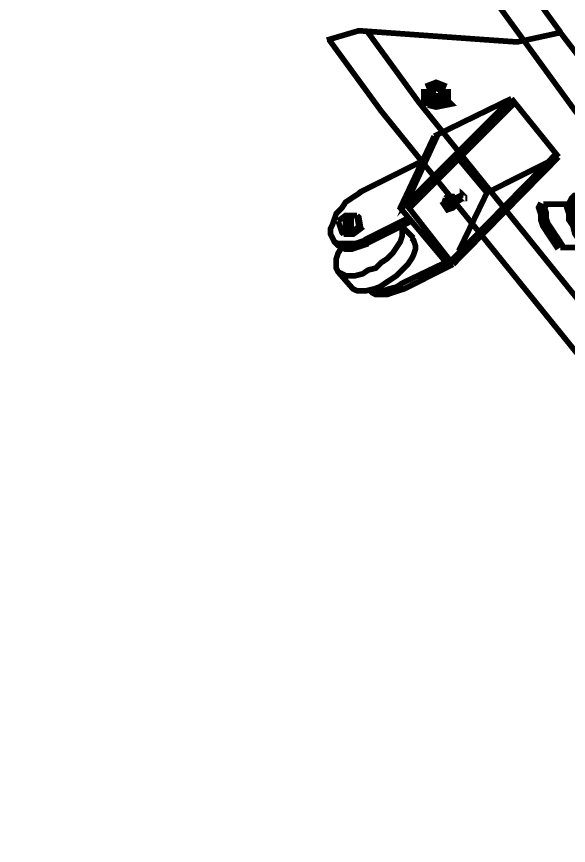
# Model space of a CAD drawing. Extents: x 0 to 11.7, y 0 to 16.5.
# Drawn here: x 5.212 to 5.7, y 6.372 to 7.105 of the extents above; entities that cross this region are included whole.
import ezdxf

# ---------------------------------------------------------------- set-up
doc = ezdxf.new("R2010")
doc.units = 0
doc.layers.get('0').update_dxf_attribs({"linetype": 'CONTINUOUS'})

msp = doc.modelspace()

# ---------------------------------------------------------------- linework, layer by layer
at = {"color": 0}
for points, const_width in [([(5.24675, 7.81153), (5.2794, 7.74881), (5.45643, 7.44308), (5.65136, 7.14839), (5.69299, 7.09119)], 0.005), ([(5.21414, 7.80431), (5.24685, 7.7416), (5.42399, 7.43582), (5.61897, 7.14106), (5.6606, 7.08388)], 0.005), ([(5.69276, 7.0911), (5.65446, 7.08279), (5.51443, 7.09278), (5.48611, 7.08442)], 0.005), ([(5.52186, 7.09212), (5.56776, 7.02914), (5.81222, 6.72613), (6.07601, 6.43983), (6.13157, 6.38514)], 0.005), ([(5.69276, 7.0911), (5.83442, 6.90608), (5.98112, 6.72613), (6.13276, 6.54943), (6.28944, 6.37776)], 0.005), ([(5.48812, 7.08479), (5.53424, 7.02165), (5.77989, 6.71783), (6.04492, 6.43083), (6.10075, 6.37603)], 0.005), ([(5.6606, 7.08388), (5.7066, 7.02072), (5.95171, 6.71674), (6.21625, 6.42958), (6.27197, 6.37472)], 0.005), ([(5.5911, 7.04113), (5.58279, 7.04443), (5.57443, 7.04113)], 0.01), ([(5.57611, 7.02946), (5.57443, 7.03108), (5.57443, 7.04113)], 0.01), ([(5.57443, 7.03108), (5.58111, 7.02946), (5.58946, 7.03108), (5.5911, 7.04113)], 0.01), ([(5.5911, 7.02946), (5.5911, 7.03944), (5.5911, 7.04113)], 0.01), ([(5.57943, 7.03444), (5.57943, 7.03614)], 0.01), ([(5.58279, 7.03614), (5.58111, 7.03614)], 0.01), ([(5.58279, 7.03614), (5.58279, 7.03776)], 0.01), ([(5.64947, 7.03276), (5.5561, 6.93946), (5.58442, 7.00108)], 0.005), ([(5.65278, 7.02946), (5.55946, 6.93608)], 0.005), ([(5.57611, 7.02946), (5.58279, 7.02778), (5.5911, 7.02946), (5.58946, 7.03108)], 0.01), ([(5.58279, 7.02778), (5.58111, 7.02946)], 0.01), ([(5.58442, 7.00108), (5.64947, 7.03276)], 0.005), ([(5.64947, 7.03276), (5.69114, 6.98112)], 0.005), ([(5.58111, 6.99946), (5.55111, 6.93608), (5.59446, 6.88444)], 0.005), ([(5.58442, 7.00108), (5.58111, 6.99946)], 0.005), ([(5.68946, 6.98443), (5.59614, 6.88943)], 0.005), ([(5.57113, 6.97775), (5.51443, 6.94943)], 0.005), ([(5.69114, 6.98112), (5.59776, 6.88612)], 0.005), ([(5.60275, 6.97944), (5.62776, 6.94943), (5.6811, 6.97613)], 0.005), ([(5.51779, 6.95111), (5.51281, 6.94775), (5.50776, 6.94444), (5.50276, 6.94114), (5.49946, 6.93608), (5.49447, 6.9311), (5.49278, 6.92611), (5.4911, 6.92111), (5.48942, 6.91775), (5.48942, 6.91276), (5.4911, 6.90944), (5.49278, 6.90608), (5.4961, 6.90446), (5.50108, 6.90446), (5.50444, 6.90446), (5.51112, 6.90446), (5.51611, 6.90608), (5.52111, 6.90776)], 0.005), ([(5.60612, 6.94775), (5.59614, 6.94276)], 0.005), ([(5.60275, 6.89779), (5.62776, 6.94943)], 0.005), ([(5.70942, 6.94444), (5.70611, 6.94444), (5.70443, 6.94276), (5.70281, 6.93946), (5.70111, 6.93608), (5.70281, 6.9311), (5.70281, 6.92611), (5.70611, 6.92111), (5.70779, 6.91444), (5.7111, 6.90944), (5.7161, 6.90446), (5.71946, 6.89947)], 0.01), ([(5.59278, 6.94114), (5.58946, 6.93946), (5.59278, 6.93446), (5.59614, 6.93608)], 0.005), ([(5.58946, 6.93946), (5.5911, 6.94444)], 0.005), ([(5.59278, 6.94613), (5.5911, 6.94444)], 0.005), ([(5.59278, 6.94613), (5.59278, 6.94114), (5.59614, 6.93608), (5.59944, 6.93778)], 0.005), ([(5.59278, 6.94613), (5.59776, 6.94613), (5.59944, 6.94444)], 0.005), ([(5.59614, 6.94276), (5.59614, 6.94114), (5.59614, 6.93946), (5.59776, 6.93946)], 0.005), ([(5.60612, 6.94444), (5.59776, 6.93946)], 0.005), ([(5.60113, 6.94114), (5.59944, 6.93778)], 0.005), ([(5.67779, 6.93946), (5.67611, 6.93608), (5.67779, 6.9311), (5.67779, 6.92611), (5.67947, 6.92111), (5.68278, 6.91613), (5.68608, 6.91114), (5.68946, 6.90608), (5.69276, 6.9011)], 0.01), ([(5.5561, 6.93946), (5.55111, 6.93608)], 0.005), ([(5.5561, 6.93946), (5.59776, 6.88612)], 0.005), ([(5.59944, 6.93778), (5.59776, 6.93608), (5.59278, 6.93446)], 0.005), ([(5.67779, 6.93946), (5.70281, 6.93946)], 0.005), ([(5.51281, 6.92947), (5.50276, 6.92947), (5.4961, 6.92443)], 0.005), ([(5.49946, 6.91444), (5.50776, 6.91444), (5.51443, 6.91943), (5.51281, 6.92947)], 0.005), ([(5.51611, 6.91775), (5.51443, 6.92779), (5.51281, 6.92947)], 0.005), ([(5.55946, 6.92779), (5.51942, 6.90776)], 0.005), ([(5.49946, 6.9011), (5.4961, 6.89611), (5.49447, 6.89111), (5.49447, 6.88612), (5.49447, 6.88276), (5.4961, 6.87944), (5.49946, 6.87776), (5.50276, 6.87608), (5.50613, 6.87608), (5.51112, 6.87608), (5.51779, 6.87776), (5.52279, 6.88113), (5.52946, 6.88276), (5.53444, 6.88781), (5.53944, 6.89111), (5.54443, 6.89611), (5.54779, 6.9011), (5.55111, 6.90608), (5.55279, 6.91114), (5.55279, 6.91613), (5.55279, 6.91943)], 0.005), ([(5.50108, 6.91276), (5.49946, 6.91444), (5.4961, 6.92443)], 0.005), ([(5.50108, 6.91276), (5.50944, 6.91276), (5.51611, 6.91775), (5.51443, 6.91943)], 0.005), ([(5.50613, 6.92279), (5.50444, 6.92111)], 0.005), ([(5.50613, 6.92111), (5.50613, 6.92279)], 0.005), ([(5.56108, 6.92443), (5.52111, 6.90446)], 0.005), ([(5.55279, 6.91943), (5.56278, 6.90944)], 0.005), ([(5.50944, 6.91276), (5.50776, 6.91444)], 0.005), ([(5.49278, 6.90776), (5.49278, 6.90608), (5.4961, 6.90278), (5.49946, 6.9011), (5.50276, 6.89947), (5.50776, 6.89947), (5.51281, 6.9011), (5.51779, 6.90278), (5.52279, 6.90446)], 0.005), ([(5.50776, 6.8661), (5.50944, 6.86442), (5.51281, 6.86279), (5.51779, 6.86279), (5.52111, 6.86279), (5.52778, 6.86442), (5.53276, 6.8661), (5.53776, 6.86947), (5.54275, 6.87278), (5.54779, 6.87608), (5.55279, 6.88113), (5.55778, 6.88612), (5.56108, 6.89111), (5.56278, 6.89442), (5.56446, 6.89947), (5.56446, 6.90278), (5.56278, 6.90776), (5.56108, 6.90944)], 0.005), ([(5.69276, 6.9011), (5.71778, 6.9011)], 0.005), ([(5.59776, 6.88612), (5.55447, 6.86442), (5.54943, 6.86279), (5.54443, 6.86111), (5.53944, 6.85943), (5.53444, 6.85943), (5.52946, 6.85943), (5.5261, 6.86111), (5.52447, 6.86279)], 0.005), ([(5.5911, 6.88781), (5.55279, 6.86947), (5.54779, 6.8661), (5.54113, 6.86442), (5.53614, 6.86279), (5.53276, 6.86279), (5.52778, 6.86442)], 0.005), ([(5.4961, 6.87944), (5.50776, 6.8661)], 0.005)]:
    msp.add_lwpolyline(points, dxfattribs=dict(at, const_width=const_width))
for points, const_width in [([(5.67779, 7.10275), (5.67779, 7.10275)], 0.005), ([(5.54943, 7.04611), (5.54943, 7.04611)], 0.005), ([(5.5861, 7.03614), (5.5861, 7.03776), (5.58442, 7.03776), (5.58442, 7.03944), (5.58279, 7.03944), (5.58111, 7.03944), (5.57943, 7.03776), (5.57943, 7.03614), (5.57943, 7.03444), (5.58111, 7.03444), (5.58279, 7.03444), (5.58442, 7.03444), (5.58442, 7.03614), (5.5861, 7.03614)], 0.01), ([(5.60612, 6.94775), (5.60612, 6.94613), (5.60612, 6.94444), (5.60781, 6.94444), (5.60781, 6.94613), (5.60612, 6.94775)], 0.005), ([(5.50776, 6.92279), (5.50776, 6.92443), (5.50613, 6.92443), (5.50444, 6.92443), (5.50276, 6.92443), (5.50276, 6.92279), (5.50276, 6.92111), (5.50276, 6.91943), (5.50444, 6.91943), (5.50613, 6.91943), (5.50776, 6.91943), (5.50776, 6.92111), (5.50776, 6.92279)], 0.005)]:
    msp.add_lwpolyline(points, close=True, dxfattribs=dict(at, const_width=const_width))

doc.saveas('drawing.dxf')
